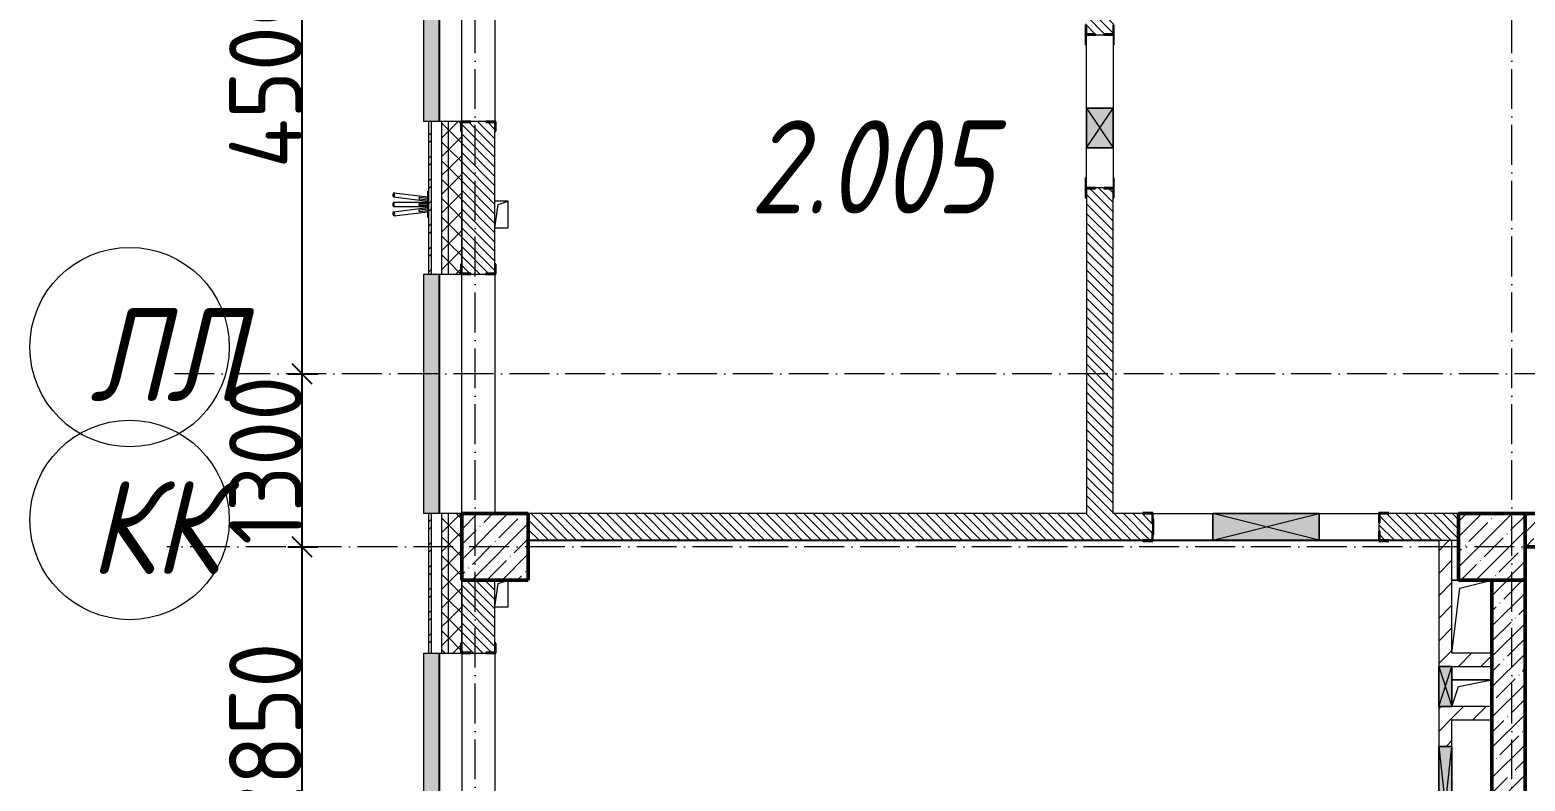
# Model space of a CAD drawing. Header units: millimetres. Extents: x -12989 to 629078, y -109036 to 555275.
# Drawn here: x 510869 to 522118, y 150804 to 156453 of the extents above; entities that cross this region are included whole.
import ezdxf

# ---------------------------------------------------------------- set-up
doc = ezdxf.new("R2010")
doc.units = ezdxf.units.MM
doc.linetypes.add('50_200_ШТРИХ_1Т_ш5_п1_п1_', pattern=[700, 500, -100, 0, -100])
for name, color, linetype, lineweight in [('A-____-____-DIMS', 7, 'Continuous', 9), ('A-DETL-GENF-OTLN', 7, 'Continuous', 9), ('A-FLOR-____-OTLN', 7, 'Continuous', 9), ('A-GENM-____-MCUT', 7, 'Continuous', 25), ('A-GENM-____-OTLN', 7, 'Continuous', 9), ('A-GENM-____-OTLN-1', 7, 'Continuous', 25), ('A-GLAZ-____-OTLN', 7, 'Continuous', 9), ('A-WALL-____-MCUT', 7, 'Continuous', 13), ('A-WALL-____-MCUT-1', 7, 'Continuous', 9), ('A-WALL-____-MCUT-2', 7, 'Continuous', 50), ('A-WALL-____-OTLN', 7, 'Continuous', 9), ('A-WALL-____-PATT-1', 7, 'Continuous', 9), ('A-WALL-FNSH-MCUT-1', 7, 'Continuous', 9), ('I-WALL-____-OTLN', 7, 'Continuous', 9), ('S-COLS-____-MCUT', 7, 'Continuous', 50), ('S-COLS-____-OTLN', 7, 'Continuous', 9), ('S-GRID-____-IDEN', 7, 'Continuous', 9), ('S-GRID-____-OTLN-1', 7, '50_200_ШТРИХ_1Т_ш5_п1_п1_', 9), ('Марки помещений', 7, 'Continuous', 9)]:
    doc.layers.add(name, color=color, linetype=linetype, lineweight=lineweight)
doc.layers.add('A-GLAZ-____-OTLN-1', color=7, linetype='Continuous', lineweight=9, true_color=0xc0c0c0)
doc.styles.add('ISOCPEUR_I_2', font='isocpeui.ttf', dxfattribs={"width": 0.85, "height": 2.3})
doc.styles.add('ISOCPEUR_I_9', font='isocpeui.ttf', dxfattribs={"width": 0.9, "height": 250})
doc.styles.add('СПДС', font='isocpeur.ttf', dxfattribs={"width": 0.9})
doc.dimstyles.new('ISO-2_5_0_9К_БОЛЬШОЙ_ОСИ', dxfattribs={"dimscale": 304.8, "dimtxt": 248.995294, "dimasz": 0.492126, "dimexe": 0.393701, "dimexo": 0, "dimgap": 0, "dimtad": 1, "dimdec": 0, "dimzin": 0, "dimdsep": 46, "dimtxsty": 'ISOCPEUR_I_9', "dimblk1": 'OBLIQUE', "dimblk2": 'OBLIQUE', "dimsah": 1, "dimcen": 0.09, "dimdle": 0.393701, "dimazin": 0, "dimtfac": 1, "dimtdec": 4, "dimtix": 1, "dimtmove": 0, "dimatfit": 3, "dimfxl": 1, "dimtvp": 1, "dimtolj": 1, "dimtzin": 0, "dimarcsym": 2})
pattern_1 = [(135, (516567.8, 90784.41), (-35.35534, -35.35534), [])]
pattern_2 = [(45, (516567.8, 90784.41), (-114.04925, 114.04925), []), (45, (516681.85, 90784.41), (-114.04925, 114.04925), [201.612, -40.322, 3.353, -36.97])]
pattern_3 = [(45, (516567.8, 90784.41), (-84.85281, 84.85281), [])]
pattern_4 = [(45, (516567.8, 90784.41), (-70.71068, 70.71068), []), (135, (516567.8, 90784.41), (-70.71068, -70.71068), [])]

# ---------------------------------------------------------------- blocks, each defined once
blk = doc.blocks.new('BSC_Колонна _Прямоугольная - 500х500-V24-АР1_План отверстий 2 этажа в осях 1-64_Ю-ЯЯ')
at = {"layer": 'S-COLS-____-OTLN'}
h = blk.add_hatch(dxfattribs=at)
h.set_pattern_fill('FP_33', color=256, style=0, pattern_type=2)
h.set_pattern_definition([(45, (2200, -61781.04), (-114.04925, 114.04925), []), (45, (2314.05, -61781.04), (-114.04925, 114.04925), [201.613, -40.323, 3.353, -36.97])])
h.paths.add_polyline_path([(-250, -250), (250, -250), (250, 250), (-250, 250)], flags=0)
at = {"layer": 'S-COLS-____-MCUT'}
for p, q in [((250, 250), (-250, 250)), ((-250, 250), (-250, -250)), ((250, -250), (250, 250)), ((-250, -250), (250, -250))]:
    blk.add_line(p, q, dxfattribs=at)
blk = doc.blocks.new('BSC_Колонна _Прямоугольная - 500х500-V28-АР1_План отверстий 2 этажа в осях 1-64_Ю-ЯЯ')
at = {"layer": 'S-COLS-____-OTLN'}
h = blk.add_hatch(dxfattribs=at)
h.set_pattern_fill('FP_37', color=256, style=0, pattern_type=2)
h.set_pattern_definition([(45, (-5300, -61781.04), (-114.04925, 114.04925), []), (45, (-5185.95, -61781.04), (-114.04925, 114.04925), [201.613, -40.323, 3.353, -36.97])])
h.paths.add_polyline_path([(-250, -250), (250, -250), (250, 250), (-250, 250)], flags=0)
at = {"layer": 'S-COLS-____-MCUT'}
for p, q in [((250, 250), (-250, 250)), ((-250, 250), (-250, -250)), ((250, -250), (250, 250)), ((-250, -250), (250, -250))]:
    blk.add_line(p, q, dxfattribs=at)
blk = doc.blocks.new('Фахверк_СКБ_Уголок - 250_2700-27497298-АР1_План отверстий 2 этажа в осях 1-64_Ю-ЯЯ')
at = {"layer": 'A-GENM-____-MCUT'}
for p, q in [((200, 181), (125, 181)), ((125, 181), (125, 106)), ((131, 106), (131, 175)), ((131, 175), (200, 175)), ((200, 175), (200, 181)), ((125, 106), (131, 106)), ((131, -6), (125, -6)), ((125, -6), (125, -81)), ((125, -81), (200, -81)), ((131, -75), (131, -6)), ((200, -75), (131, -75)), ((200, -81), (200, -75))]:
    blk.add_line(p, q, dxfattribs=at)
blk = doc.blocks.new('154_Стойка_СКБ_Уголок - СМ-2180_200-28268025-АР1_План отверстий 2 этажа в осях 1-64_Ю-ЯЯ')
at = {"layer": 'A-GENM-____-MCUT'}
for p, q in [((125, 156), (125, 81)), ((200, 156), (125, 156)), ((131, 81), (131, 150)), ((131, 150), (200, 150)), ((200, 150), (200, 156)), ((125, 81), (131, 81)), ((131, 19), (125, 19)), ((125, 19), (125, -56)), ((131, -50), (131, 19)), ((125, -56), (200, -56)), ((200, -50), (131, -50)), ((200, -56), (200, -50))]:
    blk.add_line(p, q, dxfattribs=at)
blk = doc.blocks.new('Стойка_Влож_Уголок_Опорный - Уголок-28213941-АР1_План отверстий 2 этажа в осях 1-64_Ю-ЯЯ')
at = {"layer": 'A-GENM-____-OTLN'}
for p, q in [((-212, -6), (-212, 0)), ((0, 0), (0, -6)), ((-212, -75), (-212, -6)), ((-212, -6), (-206, -6)), ((-212, -75), (-206, -75)), ((-6, -6), (0, -6)), ((-6, -75), (0, -75)), ((0, -6), (0, -75))]:
    blk.add_line(p, q, dxfattribs=at)
blk = doc.blocks.new('Фахверк_СКБ_Уголок - 200_3550-28267367-АР1_План отверстий 2 этажа в осях 1-64_Ю-ЯЯ')
at = {"layer": 'A-GENM-____-MCUT'}
for p, q in [((200, 156), (125, 156)), ((125, 156), (125, 81)), ((131, 81), (131, 150)), ((131, 150), (200, 150)), ((200, 150), (200, 156)), ((125, 81), (131, 81)), ((131, 19), (125, 19)), ((125, 19), (125, -56)), ((131, -50), (131, 19)), ((125, -56), (200, -56)), ((200, -50), (131, -50)), ((200, -56), (200, -50))]:
    blk.add_line(p, q, dxfattribs=at)
blk = doc.blocks.new('154_Стойка_СКБ_Уголок - СМ-2480_200-28346303-АР1_План отверстий 2 этажа в осях 1-64_Ю-ЯЯ')
at = {"layer": 'A-GENM-____-MCUT'}
for p, q in [((125, 156), (125, 81)), ((200, 156), (125, 156)), ((131, 81), (131, 150)), ((131, 150), (200, 150)), ((200, 150), (200, 156)), ((125, 81), (131, 81)), ((131, 19), (125, 19)), ((125, 19), (125, -56)), ((131, -50), (131, 19)), ((125, -56), (200, -56)), ((200, -50), (131, -50)), ((200, -56), (200, -50))]:
    blk.add_line(p, q, dxfattribs=at)
blk = doc.blocks.new('Стойка_Влож_Полоса боковая - Полоса-V150-АР1_План отверстий 2 этажа в осях 1-64_Ю-ЯЯ')
at = {"layer": 'A-GENM-____-OTLN'}
for p, q in [((-5, 60), (0, 60)), ((-5, -60), (-5, 60)), ((0, 31), (0, -31)), ((0, -60), (-5, -60))]:
    blk.add_line(p, q, dxfattribs=at)
blk = doc.blocks.new('AR_Отверстие прямоугольное _в плите_ - AR_Отверстие прямоугольное _в плите_-V165-АР1_План отверстий 2 этажа в осях 1-64_Ю-ЯЯ')
at = {"layer": 'A-GENM-____-OTLN'}
for p, q in [((50, 100), (-50, 100)), ((-50, -100), (-25, 75)), ((-25, 75), (50, 100)), ((50, -100), (50, 100)), ((-50, -100), (50, -100))]:
    blk.add_line(p, q, dxfattribs=at)
blk = doc.blocks.new('AR_Отверстие прямоугольное _в плите_ - AR_Отверстие прямоугольное _в плите_-V188-АР1_План отверстий 2 этажа в осях 1-64_Ю-ЯЯ')
at = {"layer": 'A-GENM-____-OTLN'}
for p, q in [((150, 100), (-150, 100)), ((-150, -100), (-100, 50)), ((-100, 50), (150, 100))]:
    blk.add_line(p, q, dxfattribs=at)
blk = doc.blocks.new('AR_Отверстие прямоугольное _в плите_ - AR_Отверстие прямоугольное _в плите_-30552638-АР1_План отверстий 2 этажа в осях 1-64_Ю-ЯЯ')
at = {"layer": 'A-GENM-____-OTLN'}
for p, q in [((-100, 275), (-150, 275)), ((-90, 215), (150, 275)), ((-150, -275), (-90, 215))]:
    blk.add_line(p, q, dxfattribs=at)
blk = doc.blocks.new('Отлив_СКБ - Отлив витража_120_НВФ-31885689-АР1_План отверстий 2 этажа в осях 1-64_Ю-ЯЯ')
at = {"layer": 'A-GLAZ-____-OTLN-1'}
for points in [[(1800, 2), (1800, 120), (0, 120), (0, 2), (737, 2)], [(1800, 0), (1800, 2), (0, 2), (0, 0), (737, 0)]]:
    blk.add_hatch(color=256, dxfattribs=at).paths.add_polyline_path(points, flags=0)
at = {"layer": 'A-GLAZ-____-OTLN'}
for p, q in [((0, 83), (0, 120)), ((1800, 120), (0, 120)), ((1800, 120), (1800, 83)), ((0, 2), (1800, 2)), ((1800, 0), (0, 0))]:
    blk.add_line(p, q, dxfattribs=at)
blk = doc.blocks.new('Указатель_Флаги_По грани - Указатель_Флаги_По грани-31763482-АР1_План отверстий 2 этажа в осях 1-64_Ю-ЯЯ')
at = {"layer": 'A-GENM-____-OTLN'}
for p, q in [((-2963, 64413), (-2705, 64381)), ((-2705, 64371), (-2963, 64371)), ((-2705, 64411), (-2959, 64442)), ((-2769, 64399), (-2705, 64391)), ((-2705, 64361), (-2769, 64361)), ((-2769, 64351), (-2705, 64351)), ((-2705, 64401), (-2768, 64409)), ((-2705, 64257), (-2705, 64455)), ((-2705, 64455), (-2700, 64455)), ((-2963, 64341), (-2705, 64341)), ((-2705, 64331), (-2963, 64299)), ((-2959, 64270), (-2705, 64301)), ((-2705, 64321), (-2769, 64313)), ((-2768, 64303), (-2705, 64311)), ((-2700, 64257), (-2705, 64257))]:
    blk.add_line(p, q, dxfattribs=at)
for centre, major_axis, start_param, end_param in [((-2963, 64356), (0, 15), 4.712389, 7.853982), ((-2963, 64356), (0, 15), 1.570796, 4.712389), ((-2961, 64428), (1.8, 14.9), 1.570796, 4.712389), ((-2961, 64428), (1.8, 14.9), 4.712389, 7.853982), ((-2961, 64285), (-1.8, 14.9), 4.712389, 7.853982), ((-2961, 64285), (-1.8, 14.9), 1.570796, 4.712389)]:
    blk.add_ellipse(centre, major_axis=major_axis, ratio=0.422618, start_param=start_param, end_param=end_param, dxfattribs=at)
for points, knots in [([(-2768, 64409), (-2768, 64409), (-2768, 64409), (-2769, 64409), (-2770, 64409), (-2771, 64408), (-2771, 64408), (-2772, 64406), (-2773, 64405), (-2773, 64404)], [0.5555556, 0.5555556, 0.5555556, 0.5555556, 0.5833333, 0.6111111, 0.6666667, 0.7222222, 0.7777778, 0.8888889, 1, 1, 1, 1]), ([(-2773, 64404), (-2773, 64404), (-2773, 64402), (-2772, 64401), (-2772, 64400), (-2771, 64400), (-2770, 64399), (-2770, 64399), (-2769, 64399), (-2769, 64399)], [0, 0, 0, 0, 0.1111111, 0.2222222, 0.2777778, 0.3333333, 0.3888889, 0.4166667, 0.4444444, 0.4444444, 0.4444444, 0.4444444]), ([(-2769, 64361), (-2769, 64361), (-2770, 64361), (-2770, 64361), (-2770, 64361), (-2771, 64361), (-2771, 64360), (-2772, 64359), (-2773, 64358), (-2773, 64357), (-2773, 64356)], [0.5555556, 0.5555556, 0.5555556, 0.5555556, 0.5833333, 0.6111111, 0.6388889, 0.6666667, 0.7222222, 0.7777778, 0.8888889, 1, 1, 1, 1]), ([(-2773, 64356), (-2773, 64355), (-2773, 64354), (-2772, 64353), (-2772, 64352), (-2771, 64351), (-2770, 64351), (-2770, 64351), (-2769, 64351), (-2769, 64351)], [0, 0, 0, 0, 0.1111111, 0.2222222, 0.2777778, 0.3333333, 0.3888889, 0.4166667, 0.4444444, 0.4444444, 0.4444444, 0.4444444]), ([(-2769, 64313), (-2769, 64313), (-2770, 64313), (-2770, 64313), (-2771, 64313), (-2772, 64312), (-2772, 64311), (-2773, 64310), (-2773, 64308), (-2773, 64308)], [0.5555556, 0.5555556, 0.5555556, 0.5555556, 0.5833333, 0.6111111, 0.6666667, 0.7222222, 0.7777778, 0.8888889, 1, 1, 1, 1]), ([(-2773, 64308), (-2773, 64307), (-2772, 64306), (-2771, 64305), (-2771, 64304), (-2770, 64303), (-2769, 64303), (-2768, 64303), (-2768, 64303), (-2768, 64303)], [0, 0, 0, 0, 0.1111111, 0.2222222, 0.2777778, 0.3333333, 0.3888889, 0.4166667, 0.4444444, 0.4444444, 0.4444444, 0.4444444])]:
    blk.add_open_spline(points, degree=3, knots=knots, dxfattribs=at)
blk = doc.blocks.new('AR_Отверстие прямоугольное _в стене_ - AR_Отверстие прямоугольное _в стене__ОВ-36801996-АР1_План отверстий 2 этажа в осях 1-64_Ю-ЯЯ')
at = {"layer": 'A-GLAZ-____-OTLN'}
blk.add_hatch(color=256, dxfattribs=at).paths.add_polyline_path([(-450, -50), (450, -50), (450, 50), (-450, 50)], flags=0)
at = {"layer": 'A-DETL-GENF-OTLN'}
for p, q in [((-450, -50), (-450, 50)), ((-450, 50), (450, 50)), ((450, 50), (-450, -50)), ((-450, 50), (450, -50)), ((450, 50), (-450, 50)), ((-450, 50), (-450, -50)), ((450, 50), (450, -50)), ((450, -50), (450, 50)), ((450, -50), (-450, -50)), ((-450, -50), (450, -50))]:
    blk.add_line(p, q, dxfattribs=at)
blk = doc.blocks.new('AR_Отверстие прямоугольное _в стене__БезПР - AR_Отверстие прямоугольное _в стене__БезПР-36428461-АР1_План отверстий 2 этажа в осях 1-64_Ю-ЯЯ')
at = {"layer": 'A-GLAZ-____-OTLN'}
blk.add_hatch(color=256, dxfattribs=at).paths.add_polyline_path([(-150, -50), (150, -50), (150, 50), (-150, 50)], flags=0)
at = {"layer": 'A-DETL-GENF-OTLN'}
for p, q in [((-150, -50), (-150, 50)), ((-150, 50), (150, 50)), ((150, 50), (-150, -50)), ((-150, 50), (150, -50)), ((150, 50), (-150, 50)), ((-150, 50), (-150, -50)), ((150, 50), (150, -50)), ((150, -50), (150, 50)), ((150, -50), (-150, -50)), ((-150, -50), (150, -50))]:
    blk.add_line(p, q, dxfattribs=at)
blk = doc.blocks.new('AR_Отверстие прямоугольное _в стене__БезПР - AR_Отверстие прямоугольное _в стене__БезПР-36427769-АР1_План отверстий 2 этажа в осях 1-64_Ю-ЯЯ')
at = {"layer": 'A-GLAZ-____-OTLN'}
blk.add_hatch(color=256, dxfattribs=at).paths.add_polyline_path([(-150, -100), (150, -100), (150, 100), (-150, 100)], flags=0)
at = {"layer": 'A-DETL-GENF-OTLN'}
for p, q in [((-150, -100), (-150, 100)), ((-150, 100), (150, 100)), ((150, 100), (-150, -100)), ((-150, 100), (150, -100)), ((150, 100), (-150, 100)), ((-150, 100), (-150, -100)), ((150, 100), (150, -100)), ((150, -100), (150, 100)), ((150, -100), (-150, -100)), ((-150, -100), (150, -100))]:
    blk.add_line(p, q, dxfattribs=at)
at = {"layer": 'A-GLAZ-____-OTLN'}
blk.add_line((150, 100), (-150, 100), dxfattribs=at)
blk = doc.blocks.new('AR_Отверстие прямоугольное _в стене_ - AR_Отверстие прямоугольное _в стене__ОВ-36799175-АР1_План отверстий 2 этажа в осях 1-64_Ю-ЯЯ')
at = {"layer": 'A-GLAZ-____-OTLN'}
blk.add_hatch(color=256, dxfattribs=at).paths.add_polyline_path([(-400, 100), (-400, -100), (400, -100), (400, 100), (80, 100)], flags=0)
at = {"layer": 'A-DETL-GENF-OTLN'}
for p, q in [((-400, -100), (-400, 100)), ((-400, 100), (400, 100)), ((400, 100), (-400, -100)), ((-400, 100), (400, -100)), ((400, 100), (-400, 100)), ((-400, 100), (-400, -100)), ((400, 100), (400, -100)), ((400, -100), (400, 100)), ((400, -100), (-400, -100)), ((-400, -100), (400, -100))]:
    blk.add_line(p, q, dxfattribs=at)
blk = doc.blocks.new('Ось сетки - Круг_Ø6_00__ISO-2_5_0_9K_-25732049-АР1_План отверстий 3 этажа в осях 1-64_Ю-ЯЯ')
at = {"layer": 'S-GRID-____-IDEN'}
blk.add_circle((0, 0), 3, dxfattribs=at)
blk = doc.blocks.new('_Oblique')
at = {"color": 0, "linetype": 'ByBlock', "lineweight": -2}
blk.add_line((-0.5, -0.5), (0.5, 0.5), dxfattribs=at)
blk = doc.blocks.new('*D2937')
at = {"layer": 'A-____-____-DIMS', "color": 0, "lineweight": -2, "transparency": 16777216}
for p, q in [((280119, -28052), (280119, -24962)), ((280013, -25082), (280239, -25082)), ((280013, -27932), (280239, -27932))]:
    blk.add_line(p, q, dxfattribs=at)
at = {"layer": 'Defpoints', "color": 0, "transparency": 16777216}
for p in [(280013, -25082), (280119, -25082), (280013, -27932)]:
    blk.add_point(p, dxfattribs=at)
at = {"layer": 'A-____-____-DIMS', "color": 0, "lineweight": -2, "transparency": 16777216, "xscale": 150, "yscale": 150, "zscale": 150}
for p, rotation in [((280119, -25082), 90), ((280119, -27932), 270)]:
    blk.add_blockref('_Oblique', p, dxfattribs=dict(at, rotation=rotation))
at = {"layer": 'A-____-____-DIMS', "color": 0, "transparency": 16777216, "insert": (279845, -26507), "char_height": 548.6, "attachment_point": 5, "rotation": 90, "style": 'СПДС'}
blk.add_mtext('\\A1;2850', dxfattribs=at)
blk = doc.blocks.new('*D2938')
at = {"layer": 'A-____-____-DIMS', "color": 0, "lineweight": -2, "transparency": 16777216}
for p, q in [((280119, -25202), (280119, -23662)), ((280013, -23782), (280239, -23782)), ((280013, -25082), (280239, -25082))]:
    blk.add_line(p, q, dxfattribs=at)
at = {"layer": 'Defpoints', "color": 0, "transparency": 16777216}
for p in [(280013, -23782), (280119, -23782), (280013, -25082)]:
    blk.add_point(p, dxfattribs=at)
at = {"layer": 'A-____-____-DIMS', "color": 0, "lineweight": -2, "transparency": 16777216, "xscale": 150, "yscale": 150, "zscale": 150}
for p, rotation in [((280119, -23782), 90), ((280119, -25082), 270)]:
    blk.add_blockref('_Oblique', p, dxfattribs=dict(at, rotation=rotation))
at = {"layer": 'A-____-____-DIMS', "color": 0, "transparency": 16777216, "insert": (279845, -24432), "char_height": 548.6, "attachment_point": 5, "rotation": 90, "style": 'СПДС'}
blk.add_mtext('\\A1;1300', dxfattribs=at)
blk = doc.blocks.new('*D2939')
at = {"layer": 'A-____-____-DIMS', "color": 0, "lineweight": -2, "transparency": 16777216}
for p, q in [((280119, -23902), (280119, -19162)), ((280013, -19282), (280239, -19282)), ((280013, -23782), (280239, -23782))]:
    blk.add_line(p, q, dxfattribs=at)
at = {"layer": 'Defpoints', "color": 0, "transparency": 16777216}
for p in [(280013, -19282), (280119, -19282), (280013, -23782)]:
    blk.add_point(p, dxfattribs=at)
at = {"layer": 'A-____-____-DIMS', "color": 0, "lineweight": -2, "transparency": 16777216, "xscale": 150, "yscale": 150, "zscale": 150}
for p, rotation in [((280119, -19282), 90), ((280119, -23782), 270)]:
    blk.add_blockref('_Oblique', p, dxfattribs=dict(at, rotation=rotation))
at = {"layer": 'A-____-____-DIMS', "color": 0, "transparency": 16777216, "insert": (279845, -21532), "char_height": 548.6, "attachment_point": 5, "rotation": 90, "style": 'СПДС'}
blk.add_mtext('\\A1;4500', dxfattribs=at)
blk = doc.blocks.new('3эт')
at = {"layer": 'S-GRID-____-OTLN-1', "color": 251, "ltscale": 0.6, "true_color": 0x636466}
for p, q in [((281420.7, -33971.9), (281420.7, 4029.4)), ((289220.7, -33971.9), (289220.7, 4029.4)), ((387845.1, -23782.4), (279101.9, -23782.4)), ((294700.1, -25082.4), (279101.9, -25082.4))]:
    blk.add_line(p, q, dxfattribs=at)
at = {"layer": 'S-GRID-____-IDEN', "xscale": 250, "yscale": 250, "zscale": 99.99999999999993, "rotation": 89.9999999999998}
for p in [(278821.8, -23579.9), (278821.8, -24879.9)]:
    blk.add_blockref('Ось сетки - Круг_Ø6_00__ISO-2_5_0_9K_-25732049-АР1_План отверстий 3 этажа в осях 1-64_Ю-ЯЯ', p, dxfattribs=at)
at = {"layer": 'S-GRID-____-IDEN', "char_height": 700, "width": 447.342, "attachment_point": 1, "style": 'ISOCPEUR_I_9'}
for s, insert in [('ЛЛ', (278519.6, -23285.4)), ('КК', (278519.6, -24585.4))]:
    blk.add_mtext(s, dxfattribs=dict(at, insert=insert))
at = {"layer": 'A-____-____-DIMS'}
for base, p1, p2, override, picture, middle in [((280119.3, -19282.4), (280013.2, -23782.4), (280013.2, -19282.4), {"dimtxt": 1.8, "dimpost": '<>', "dimtxsty": 'СПДС', "dimfxl": 4500}, '*D2939', (279845, -21532.4)), ((280119.3, -23782.4), (280013.2, -25082.4), (280013.2, -23782.4), {"dimtxt": 1.8, "dimpost": '<>', "dimtxsty": 'СПДС', "dimfxl": 1300}, '*D2938', (279845, -24432.4)), ((280119.3, -25082.4), (280013.2, -27932.4), (280013.2, -25082.4), {"dimtxt": 1.8, "dimpost": '<>', "dimtxsty": 'СПДС', "dimfxl": 2850}, '*D2937', (279845, -26507.4))]:
    dim = blk.add_linear_dim(base=base, p1=p1, p2=p2, angle=90, dimstyle='ISO-2_5_0_9К_БОЛЬШОЙ_ОСИ', override=override, dxfattribs=at)
    dim.commit()
    dim.dimension.update_dxf_attribs({"geometry": picture, "text_midpoint": middle})

msp = doc.modelspace()

# ---------------------------------------------------------------- hatches: boundary and pattern name
at = {"layer": 'A-WALL-____-PATT-1'}
h = msp.add_hatch(dxfattribs=at)
h.set_pattern_fill('FP_3', color=256, style=0, pattern_type=2)
h.set_pattern_definition([(45, (516567.8, 90784.41), (-85.53659, 85.53659), []), (45, (516624.82, 90784.41), (-85.53659, 85.53659), [])])
h.paths.add_polyline_path([(513867.7976, 145715.4504), (513887.7976, 145715.4504), (513887.7976, 146965.4504), (513867.7976, 146965.4504), (513867.7976, 146394.5879)], flags=0)
h.paths.add_polyline_path([(513887.7976, 148765.4504), (513887.7976, 149965.4504), (513867.7976, 149965.4504), (513867.7976, 148765.4504)], flags=0)
h.paths.add_polyline_path([(513887.7976, 151765.4504), (513887.7976, 152815.4504), (513867.7976, 152815.4504), (513867.7976, 151765.4504)], flags=0)
h.paths.add_polyline_path([(513887.7976, 154615.4504), (513887.7976, 155765.4504), (513867.7976, 155765.4504), (513867.7976, 154615.4504)], flags=0)
h.paths.add_polyline_path([(513887.7976, 157565.4504), (513887.7976, 158635.4504), (513867.7976, 158635.4504), (513867.7976, 157565.4504)], flags=0)
h = msp.add_hatch(dxfattribs=at)
h.set_pattern_fill('FP_1', color=256, style=0, pattern_type=2)
h.set_pattern_definition(pattern_4)
h.paths.add_polyline_path([(513967.7976, 145815.4504), (514017.7976, 145815.4504), (514017.7976, 146965.4504), (513967.7976, 146965.4504), (513967.7976, 146394.5879)], flags=0)
h.paths.add_polyline_path([(513967.7976, 148765.4504), (514017.7976, 148765.4504), (514017.7976, 149965.4504), (513967.7976, 149965.4504), (513967.7976, 149623.4126)], flags=0)
h.paths.add_polyline_path([(513967.7976, 151765.4504), (514017.7976, 151765.4504), (514017.7976, 152815.4504), (513967.7976, 152815.4504)], flags=0)
h.paths.add_polyline_path([(514017.7976, 154615.4504), (514017.7976, 155765.4504), (513967.7976, 155765.4504), (513967.7976, 154615.4504)], flags=0)
h.paths.add_polyline_path([(513967.7976, 157565.4504), (514017.7976, 157565.4504), (514017.7976, 158465.4504), (513967.7976, 158465.4504), (513967.7976, 157695.4744)], flags=0)
h = msp.add_hatch(dxfattribs=at)
h.set_pattern_fill('FP_1', color=256, style=0, pattern_type=2)
h.set_pattern_definition(pattern_4)
h.paths.add_polyline_path([(514017.7976, 145865.4504), (514117.7976, 145865.4504), (514117.7976, 146890.4504), (514111.7976, 146890.4504), (514111.7976, 146965.4504), (514017.7976, 146965.4504), (514017.7976, 146394.5879)], flags=0)
h.paths.add_polyline_path([(514117.7976, 149465.4525), (514117.7976, 149965.4504), (514017.7976, 149965.4504), (514017.7976, 149465.4504)], flags=0)
h.paths.add_polyline_path([(514111.7976, 148765.4504), (514111.7976, 148840.4504), (514117.7976, 148840.4504), (514117.7976, 149465.4525), (514017.7976, 149465.4504), (514017.7976, 148765.4504)], flags=0)
h.paths.add_polyline_path([(514111.7976, 151765.4504), (514111.7976, 151840.4504), (514117.7976, 151840.4504), (514117.7976, 152815.4504), (514017.7976, 152815.4504), (514017.7976, 151765.4504)], flags=0)
h.paths.add_polyline_path([(514111.7976, 154615.4504), (514111.7976, 154690.4504), (514117.7976, 154690.4504), (514117.7976, 155690.4504), (514111.7976, 155690.4504), (514111.7976, 155765.4504), (514017.7976, 155765.4504), (514017.7976, 154615.4504)], flags=0)
h.paths.add_polyline_path([(514017.7976, 157565.4504), (514111.7976, 157565.4504), (514111.7976, 157640.4504), (514117.7976, 157640.4504), (514117.7976, 158465.4504), (514017.7976, 158465.4504), (514017.7976, 157695.4744)], flags=0)
h = msp.add_hatch(dxfattribs=at)
h.set_pattern_fill('FP_6', color=256, style=0, pattern_type=2)
h.set_pattern_definition(pattern_1)
h.paths.add_polyline_path([(519017.7976, 152815.4504), (519017.7976, 155259.4504), (518948.7976, 155259.4504), (518948.7976, 155265.4504), (518886.7976, 155265.4504), (518886.7976, 155259.4504), (518817.7976, 155259.4504), (518817.7976, 152815.4504)], flags=0)
h.paths.add_polyline_path([(518948.7976, 156415.4504), (518948.7976, 156421.4504), (519017.7976, 156421.4504), (519017.7976, 158215.4504), (518817.7976, 158215.4504), (518817.7976, 156421.4504), (518886.7976, 156421.4504), (518886.7976, 156415.4504)], flags=0)
h = msp.add_hatch(dxfattribs=at)
h.set_pattern_fill('FP_6', color=256, style=0, pattern_type=2)
h.set_pattern_definition(pattern_1)
h.paths.add_polyline_path([(514186.7976, 154615.4504), (514298.7976, 154615.4504), (514298.7976, 154621.4504), (514367.7976, 154621.4504), (514367.7976, 155759.4504), (514298.7976, 155759.4504), (514298.7976, 155765.4504), (514186.7976, 155765.4504), (514186.7976, 155759.4504), (514117.7976, 155759.4504), (514117.7976, 154621.4504), (514186.7976, 154621.4504)], flags=0)
h.paths.add_polyline_path([(514298.7976, 157565.4504), (514298.7976, 157571.4504), (514367.7976, 157571.4504), (514367.7976, 157965.4504), (514117.7976, 157965.4504), (514117.7976, 157571.4504), (514186.7976, 157571.4504), (514186.7976, 157565.4504)], flags=0)
h = msp.add_hatch(dxfattribs=at)
h.set_pattern_fill('FP_6', color=256, style=0, pattern_type=2)
h.set_pattern_definition(pattern_1)
h.paths.add_polyline_path([(521023.7976, 152615.4504), (521617.7976, 152615.4504), (521617.7976, 152815.4504), (521023.7976, 152815.4504), (521023.7976, 152746.4504), (521017.7976, 152746.4504), (521017.7976, 152684.4504), (521023.7976, 152684.4504)], flags=0)
h.paths.add_polyline_path([(519311.7976, 152615.4504), (519311.7976, 152684.4504), (519317.7976, 152684.4504), (519317.7976, 152746.4504), (519311.7976, 152746.4504), (519311.7976, 152815.4504), (514617.7976, 152815.4504), (514617.7976, 152615.4504), (519242.7976, 152615.4504)], flags=0)
h = msp.add_hatch(dxfattribs=at)
h.set_pattern_fill('FP_13', color=256, style=0, pattern_type=2)
h.set_pattern_definition(pattern_2)
h.paths.add_polyline_path([(524167.7976, 152565.4504), (524167.7976, 152815.4504), (523967.7976, 152815.4504), (523967.7976, 152565.4504)], flags=0)
h.paths.add_polyline_path([(522117.7976, 152565.4504), (522367.7976, 152565.4504), (522367.7976, 152815.4504), (522117.7976, 152815.4504)], flags=0)
h = msp.add_hatch(dxfattribs=at)
h.set_pattern_fill('FP_4', color=256, style=0, pattern_type=2)
h.set_pattern_definition(pattern_3)
h.paths.add_polyline_path([(521567.7976, 149965.4504), (521567.7976, 150165.4504), (521467.7976, 150165.4504), (521467.7976, 149965.4504)], flags=0)
h.paths.add_polyline_path([(521567.7976, 151065.4504), (521567.7976, 151365.4504), (521467.7976, 151365.4504), (521467.7976, 151065.4504), (521552.413, 151065.4504)], flags=0)
h.paths.add_polyline_path([(521567.7976, 151665.4504), (521567.7976, 152615.4504), (521467.7976, 152615.4504), (521467.7976, 151665.4504), (521543.7976, 151665.4504)], flags=0)
h = msp.add_hatch(dxfattribs=at)
h.set_pattern_fill('FP_6', color=256, style=0, pattern_type=2)
h.set_pattern_definition(pattern_1)
h.paths.add_polyline_path([(514298.7976, 151765.4504), (514298.7976, 151771.4504), (514367.7976, 151771.4504), (514367.7976, 152315.4504), (514117.7976, 152315.4504), (514117.7976, 151771.4504), (514186.7976, 151771.4504), (514186.7976, 151765.4504)], flags=0)
h = msp.add_hatch(dxfattribs=at)
h.set_pattern_fill('FP_13', color=256, style=0, pattern_type=2)
h.set_pattern_definition(pattern_2)
h.paths.add_polyline_path([(522117.7976, 149965.4504), (522117.7976, 152315.4504), (521867.7976, 152315.4504), (521867.7976, 149965.4504)], flags=0)
h = msp.add_hatch(dxfattribs=at)
h.set_pattern_fill('FP_4', color=256, style=0, pattern_type=2)
h.set_pattern_definition(pattern_3)
h.paths.add_polyline_path([(521867.7976, 151665.4504), (521867.7976, 151765.4504), (521567.7976, 151765.4504), (521567.7976, 151665.4504), (521855.1185, 151665.4504)], flags=0)
h = msp.add_hatch(dxfattribs=at)
h.set_pattern_fill('FP_4', color=256, style=0, pattern_type=2)
h.set_pattern_definition(pattern_3)
h.paths.add_polyline_path([(521867.7976, 151265.4504), (521867.7976, 151365.4504), (521567.7976, 151365.4504), (521567.7976, 151265.4504), (521855.1185, 151265.4504)], flags=0)

# ---------------------------------------------------------------- linework, layer by layer
msp.add_lwpolyline([(514617.7976, 152615.4504), (521467.7976, 152615.4504)])
at = {"layer": 'A-FLOR-____-OTLN'}
for p, q in [((521567.7976, 152315.4504), (521617.7976, 152315.4504)), ((521567.7976, 151565.4504), (521867.7976, 151565.4504))]:
    msp.add_line(p, q, dxfattribs=at)
at = {"layer": 'A-WALL-____-MCUT'}
for p, q in [((518886.7976, 156415.4504), (518948.7976, 156415.4504)), ((514111.7976, 155765.4504), (513887.7976, 155765.4504)), ((513887.7976, 155765.4504), (513887.7976, 154615.4504)), ((514298.7976, 155765.4504), (514186.7976, 155765.4504)), ((514367.7976, 154690.4504), (514367.7976, 155690.4504)), ((518948.7976, 155265.4504), (518886.7976, 155265.4504)), ((518817.7976, 155190.4504), (518817.7976, 152815.4504)), ((519017.7976, 152815.4504), (519017.7976, 155190.4504)), ((513887.7976, 154615.4504), (514111.7976, 154615.4504)), ((514186.7976, 154615.4504), (514298.7976, 154615.4504)), ((514117.7976, 152815.4504), (513887.7976, 152815.4504)), ((513887.7976, 152815.4504), (513887.7976, 151765.4504)), ((518817.7976, 152815.4504), (514617.7976, 152815.4504)), ((519242.7976, 152815.4504), (519017.7976, 152815.4504)), ((521617.7976, 152815.4504), (521092.7976, 152815.4504)), ((521017.7976, 152746.4504), (521017.7976, 152684.4504)), ((514617.7976, 152615.4504), (519242.7976, 152615.4504)), ((521092.7976, 152615.4504), (521617.7976, 152615.4504)), ((514367.7976, 151840.4504), (514367.7976, 152315.4504)), ((513887.7976, 151765.4504), (514111.7976, 151765.4504)), ((514186.7976, 151765.4504), (514298.7976, 151765.4504))]:
    msp.add_line(p, q, dxfattribs=at)
at = {"layer": 'A-WALL-____-MCUT-1'}
for p, q in [((513967.7976, 154615.4504), (513967.7976, 155765.4504)), ((514017.7976, 154615.4504), (514017.7976, 155765.4504)), ((514117.7976, 155690.4504), (514117.7976, 154690.4504)), ((514117.7976, 154690.4504), (514117.7976, 155690.4504)), ((513967.7976, 151765.4504), (513967.7976, 152815.4504)), ((514017.7976, 151765.4504), (514017.7976, 152815.4504)), ((514117.7976, 152315.4504), (514117.7976, 151840.4504)), ((514117.7976, 151840.4504), (514117.7976, 152315.4504))]:
    msp.add_line(p, q, dxfattribs=at)
at = {"layer": 'A-WALL-____-MCUT-2'}
for p, q in [((522367.7976, 152815.4504), (522117.7976, 152815.4504)), ((522117.7976, 152565.4504), (522367.7976, 152565.4504)), ((521867.7976, 152315.4504), (521867.7976, 149965.4504)), ((522117.7976, 149965.4504), (522117.7976, 152315.4504))]:
    msp.add_line(p, q, dxfattribs=at)
at = {"layer": 'A-WALL-____-OTLN'}
for p, q in [((514117.7976, 155765.4504), (514117.7976, 157565.4504)), ((514367.7976, 157565.4504), (514367.7976, 155765.4504)), ((514117.7976, 152815.4504), (514117.7976, 154615.4504)), ((514367.7976, 154615.4504), (514367.7976, 152815.4504)), ((514117.7976, 151765.4504), (514117.7976, 149965.4504)), ((514367.7976, 151765.4504), (514367.7976, 149965.4504))]:
    msp.add_line(p, q, dxfattribs=at)
at = {"layer": 'A-WALL-FNSH-MCUT-1'}
for p, q in [((513867.7976, 155765.4504), (513867.7976, 154615.4504)), ((513887.7976, 155765.4504), (513867.7976, 155765.4504)), ((513867.7976, 154615.4504), (513887.7976, 154615.4504)), ((513867.7976, 152815.4504), (513867.7976, 151765.4504)), ((513887.7976, 152815.4504), (513867.7976, 152815.4504)), ((521467.7976, 152615.4504), (521467.7976, 151665.4504)), ((521567.7976, 151765.4504), (521567.7976, 152615.4504)), ((513867.7976, 151765.4504), (513887.7976, 151765.4504)), ((521867.7976, 151765.4504), (521567.7976, 151765.4504)), ((521567.7976, 151665.4504), (521867.7976, 151665.4504)), ((521467.7976, 151365.4504), (521467.7976, 151065.4504)), ((521867.7976, 151365.4504), (521567.7976, 151365.4504)), ((521567.7976, 151065.4504), (521567.7976, 151265.4504)), ((521567.7976, 151265.4504), (521867.7976, 151265.4504))]:
    msp.add_line(p, q, dxfattribs=at)
at = {"layer": 'I-WALL-____-OTLN'}
for p, q in [((518817.7976, 155865.4504), (518817.7976, 156415.4504)), ((519017.7976, 156415.4504), (519017.7976, 155865.4504)), ((518817.7976, 155265.4504), (518817.7976, 155565.4504)), ((519017.7976, 155565.4504), (519017.7976, 155265.4504)), ((519317.7976, 152815.4504), (519767.7976, 152815.4504)), ((520567.7976, 152815.4504), (521017.7976, 152815.4504)), ((519767.7976, 152615.4504), (519317.7976, 152615.4504)), ((521017.7976, 152615.4504), (520567.7976, 152615.4504))]:
    msp.add_line(p, q, dxfattribs=at)

# ---------------------------------------------------------------- block references
msp.add_blockref('3эт', (232797.0902, 177647.8646))
at = {"layer": 'A-GENM-____-OTLN'}
for name, p in [('Стойка_Влож_Уголок_Опорный - Уголок-28213941-АР1_План отверстий 2 этажа в осях 1-64_Ю-ЯЯ', (519023.7976, 156415.4504)), ('Указатель_Флаги_По грани - Указатель_Флаги_По грани-31763482-АР1_План отверстий 2 этажа в осях 1-64_Ю-ЯЯ', (516567.7976, 90784.4085)), ('AR_Отверстие прямоугольное _в плите_ - AR_Отверстие прямоугольное _в плите_-V165-АР1_План отверстий 2 этажа в осях 1-64_Ю-ЯЯ', (514417.7976, 155065.4504)), ('AR_Отверстие прямоугольное _в плите_ - AR_Отверстие прямоугольное _в плите_-V165-АР1_План отверстий 2 этажа в осях 1-64_Ю-ЯЯ', (514417.7976, 152215.1029)), ('AR_Отверстие прямоугольное _в плите_ - AR_Отверстие прямоугольное _в плите_-30552638-АР1_План отверстий 2 этажа в осях 1-64_Ю-ЯЯ', (521717.7976, 152040.4504)), ('AR_Отверстие прямоугольное _в плите_ - AR_Отверстие прямоугольное _в плите_-V188-АР1_План отверстий 2 этажа в осях 1-64_Ю-ЯЯ', (521717.7976, 151465.4504))]:
    msp.add_blockref(name, p, dxfattribs=at)
at = {"layer": 'A-GENM-____-OTLN', "rotation": 180}
for name, p in [('Стойка_Влож_Уголок_Опорный - Уголок-28213941-АР1_План отверстий 2 этажа в осях 1-64_Ю-ЯЯ', (518811.7976, 155265.4504)), ('Стойка_Влож_Полоса боковая - Полоса-V150-АР1_План отверстий 2 этажа в осях 1-64_Ю-ЯЯ', (519317.7976, 152715.4504))]:
    msp.add_blockref(name, p, dxfattribs=at)
at = {"layer": 'A-GENM-____-OTLN-1'}
for name, p, rotation in [('154_Стойка_СКБ_Уголок - СМ-2180_200-28268025-АР1_План отверстий 2 этажа в осях 1-64_Ю-ЯЯ', (518967.7976, 156290.4504), 89.99999999999991), ('Фахверк_СКБ_Уголок - 250_2700-27497298-АР1_План отверстий 2 этажа в осях 1-64_Ю-ЯЯ', (514192.7976, 155890.4504), 269.9999999999999), ('154_Стойка_СКБ_Уголок - СМ-2180_200-28268025-АР1_План отверстий 2 этажа в осях 1-64_Ю-ЯЯ', (518867.7976, 155390.4504), 269.9999999999999), ('Фахверк_СКБ_Уголок - 250_2700-27497298-АР1_План отверстий 2 этажа в осях 1-64_Ю-ЯЯ', (514292.7976, 154490.4504), 89.99999999999991), ('154_Стойка_СКБ_Уголок - СМ-2480_200-28346303-АР1_План отверстий 2 этажа в осях 1-64_Ю-ЯЯ', (519442.7976, 152765.4504), 180), ('Фахверк_СКБ_Уголок - 250_2700-27497298-АР1_План отверстий 2 этажа в осях 1-64_Ю-ЯЯ', (514292.7976, 151640.4504), 89.99999999999991)]:
    msp.add_blockref(name, p, dxfattribs=dict(at, rotation=rotation))
msp.add_blockref('Фахверк_СКБ_Уголок - 200_3550-28267367-АР1_План отверстий 2 этажа в осях 1-64_Ю-ЯЯ', (520892.7976, 152665.4504), dxfattribs=at)
at = {"layer": 'A-GLAZ-____-OTLN'}
for name, p, rotation in [('Отлив_СКБ - Отлив витража_120_НВФ-31885689-АР1_План отверстий 2 этажа в осях 1-64_Ю-ЯЯ', (513950.7976, 155765.4504), 90), ('AR_Отверстие прямоугольное _в стене__БезПР - AR_Отверстие прямоугольное _в стене__БезПР-36427769-АР1_План отверстий 2 этажа в осях 1-64_Ю-ЯЯ', (518917.7976, 155715.4504), 89.99999999999991), ('Отлив_СКБ - Отлив витража_120_НВФ-31885689-АР1_План отверстий 2 этажа в осях 1-64_Ю-ЯЯ', (513950.7976, 152815.4504), 90), ('AR_Отверстие прямоугольное _в стене_ - AR_Отверстие прямоугольное _в стене__ОВ-36799175-АР1_План отверстий 2 этажа в осях 1-64_Ю-ЯЯ', (520167.7976, 152715.4504), 180), ('Отлив_СКБ - Отлив витража_120_НВФ-31885689-АР1_План отверстий 2 этажа в осях 1-64_Ю-ЯЯ', (513950.7976, 149965.4504), 90), ('AR_Отверстие прямоугольное _в стене__БезПР - AR_Отверстие прямоугольное _в стене__БезПР-36428461-АР1_План отверстий 2 этажа в осях 1-64_Ю-ЯЯ', (521517.7976, 151515.4504), 90.0000000000001), ('AR_Отверстие прямоугольное _в стене_ - AR_Отверстие прямоугольное _в стене__ОВ-36801996-АР1_План отверстий 2 этажа в осях 1-64_Ю-ЯЯ', (521517.7976, 150615.4504), 90.0000000000001)]:
    msp.add_blockref(name, p, dxfattribs=dict(at, rotation=rotation))
at = {"layer": 'S-COLS-____-OTLN'}
for name, p in [('BSC_Колонна _Прямоугольная - 500х500-V24-АР1_План отверстий 2 этажа в осях 1-64_Ю-ЯЯ', (514367.7976, 152565.4504)), ('BSC_Колонна _Прямоугольная - 500х500-V28-АР1_План отверстий 2 этажа в осях 1-64_Ю-ЯЯ', (521867.7976, 152565.4504))]:
    msp.add_blockref(name, p, dxfattribs=at)

# ---------------------------------------------------------------- texts
at = {"layer": 'Марки помещений', "insert": (516285.0108, 155773.0307), "char_height": 700, "width": 785.65375, "attachment_point": 1, "style": 'ISOCPEUR_I_2'}
msp.add_mtext('2.005', dxfattribs=at)

doc.saveas('drawing.dxf')
